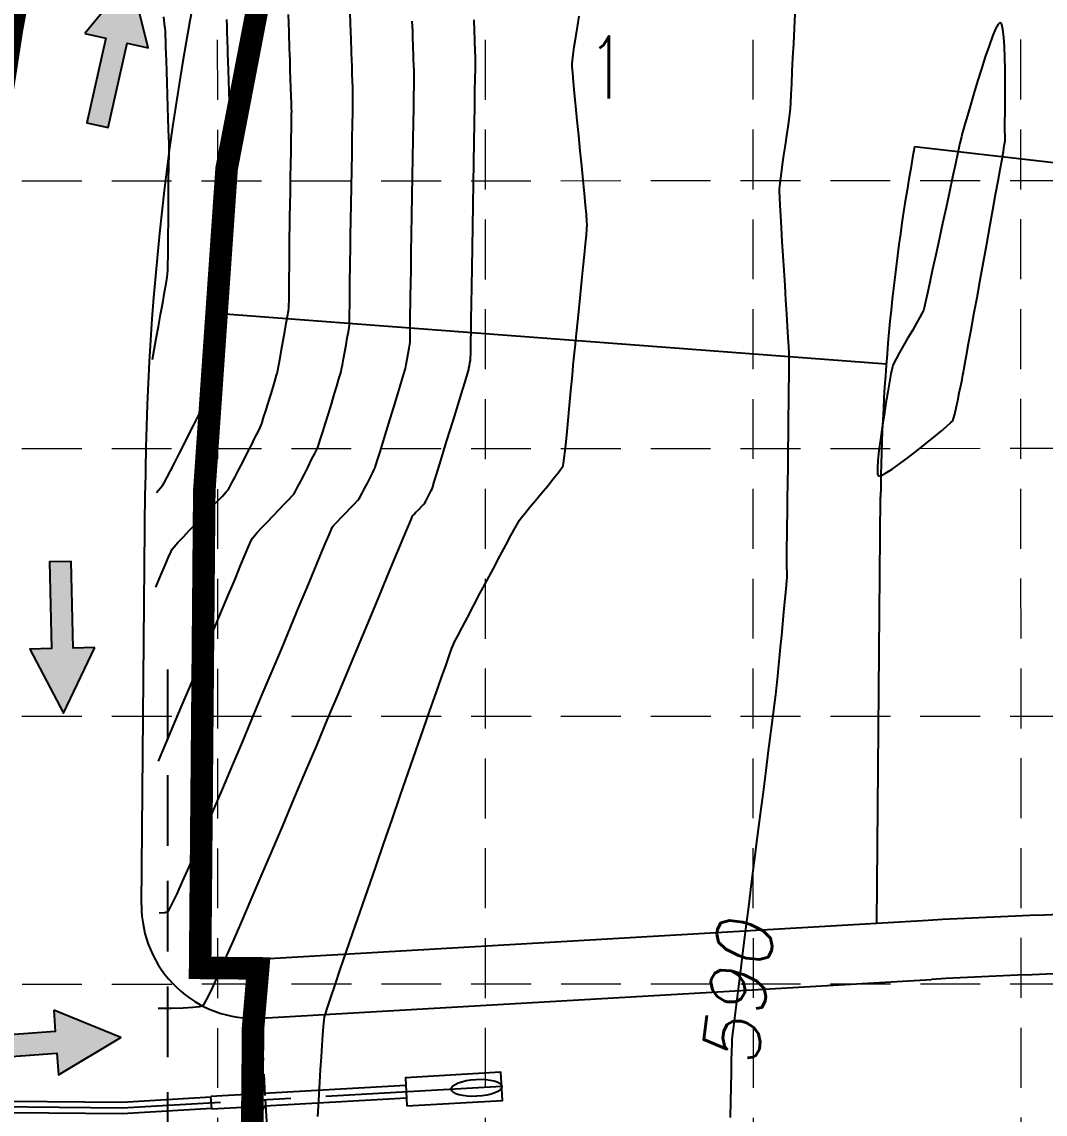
# Model space of a CAD drawing. Extents: x -500 to 2880, y -1767 to 500.
# Drawn here: x 1845.5 to 2027.1, y -1122.6 to -928.9 of the extents above; entities that cross this region are included whole.
import ezdxf

# ---------------------------------------------------------------- set-up
doc = ezdxf.new("R2010")
doc.units = 0
doc.header["$LTSCALE"] = 25
doc.header["$MEASUREMENT"] = 0
for name, pattern in [('CENTER', [2, 1.25, -0.25, 0.25, -0.25]), ('DASHED', [0.75, 0.5, -0.25]), ('HIDDEN', [0.375, 0.25, -0.125]), ('PHANTOM', [2.5, 1.25, -0.25, 0.25, -0.25, 0.25, -0.25])]:
    doc.linetypes.add(name, pattern=pattern)
doc.layers.get('0').update_dxf_attribs({"linetype": 'CONTINUOUS'})
for name, color, linetype in [('BOUNDARY', 4, 'PHANTOM'), ('CONT-MJR', 11, 'DASHED'), ('CONT-MNR', 9, 'HIDDEN'), ('EROSION BLANKET', 84, 'CONTINUOUS'), ('ESMTS', 2, 'DASHED'), ('GRID', 254, 'HIDDEN'), ('P-LOTS', 1, 'CONTINUOUS'), ('P-PVMT', 9, 'CONTINUOUS'), ('P-ROW', 2, 'CONTINUOUS'), ('P-STORM', 3, 'CONTINUOUS'), ('P-Storm-CL', 11, 'CENTER'), ('PHASE2', 9, 'CONTINUOUS'), ('PHASE2TEXT', 9, 'CONTINUOUS'), ('PHASELINE', 9, 'DASHED')]:
    doc.layers.add(name, color=color, linetype=linetype)
doc.styles.add('L100', font='simplex.shx', dxfattribs={"oblique": 10, "height": 4})
doc.styles.add('TEXT100', font='simplex.shx', dxfattribs={"height": 8.8})

# ---------------------------------------------------------------- blocks, each defined once
blk = doc.blocks.new('ARROW')
blk.add_lwpolyline([(-67.01, -25.36), (-59.33, -25.42), (-59.57, -56.14), (-51.89, -56.2), (-51.65, -25.48), (-43.97, -25.54), (-55.3, -2.41), (-67.01, -25.36)], close=True)
at = {"color": 254}
for points in [[(-43.97, -25.54), (-67.01, -25.36), (-55.3, -2.41), (-67.01, -25.36)], [(-59.57, -56.14), (-51.89, -56.2), (-59.33, -25.42), (-51.65, -25.48)]]:
    blk.add_solid(points, dxfattribs=at)

msp = doc.modelspace()

# ---------------------------------------------------------------- linework, layer by layer
at = {"layer": 'BOUNDARY', "color": 7, "linetype": 'Continuous'}
for p, q in [((1877.18, -1095.73), (1877.91, -1012.11)), ((1877.18, -1095.73), (1877.91, -1012.11)), ((1888.42, -1113.14), (1887.33, -1095.14)), ((1888.42, -1113.14), (1887.33, -1095.14)), ((1888.74, -1119.35), (1888.53, -1115.58)), ((1888.74, -1119.35), (1888.53, -1115.58)), ((1889.05, -1124.89), (1888.78, -1120)), ((1889.05, -1124.89), (1888.78, -1120))]:
    msp.add_line(p, q, dxfattribs=at)
at = {"layer": 'BOUNDARY', "color": 7, "linetype": 'Continuous', "ltscale": 50}
msp.add_line((1877.18, -1095.73), (1887.33, -1095.14), dxfattribs=at)
msp.add_line((1877.18, -1095.73), (1887.33, -1095.14), dxfattribs=at)
at = {"layer": 'BOUNDARY', "color": 7, "linetype": 'Continuous'}
msp.add_arc((2352.89, -1016.27), 475, 165.1068, 179.4989, dxfattribs=at)
msp.add_arc((2352.89, -1016.27), 475, 165.1068, 179.4989, dxfattribs=at)
at = {"layer": 'CONT-MJR', "color": 35}
for p, q in [((1892.9, -929.1, 595), (1892.85, -927.55, 595)), ((1982.61, -930.03, 590), (1982.74, -927.38, 590)), ((1892.95, -930.55, 595), (1892.9, -929.1, 595)), ((1982.48, -932.68, 590), (1982.61, -930.03, 590)), ((2018.31, -930.12, 590), (2017.75, -931.43, 590)), ((2018.77, -929.28, 590), (2018.31, -930.12, 590)), ((2019.12, -929, 590), (2018.77, -929.28, 590)), ((2019.38, -929.35, 590), (2019.12, -929, 590)), ((2019.58, -930.24, 590), (2019.38, -929.35, 590)), ((1892.99, -931.79, 595), (1892.95, -930.55, 595)), ((1893.01, -932.7, 595), (1892.99, -931.79, 595)), ((2017.75, -931.43, 590), (2017.13, -933.11, 590)), ((2019.73, -931.58, 590), (2019.58, -930.24, 590)), ((2019.85, -933.27, 590), (2019.73, -931.58, 590)), ((1893.03, -933.17, 595), (1893.01, -932.7, 595)), ((1893.05, -933.66, 595), (1893.03, -933.17, 595)), ((1893.08, -934.59, 595), (1893.05, -933.66, 595)), ((1982.35, -935.26, 590), (1982.48, -932.68, 590)), ((2017.13, -933.11, 590), (2016.46, -935.06, 590)), ((2019.92, -935.21, 590), (2019.85, -933.27, 590)), ((1893.12, -935.86, 595), (1893.08, -934.59, 595)), ((1893.17, -937.35, 595), (1893.12, -935.86, 595)), ((1982.23, -937.68, 590), (1982.35, -935.26, 590)), ((2016.46, -935.06, 590), (2015.77, -937.19, 590)), ((2019.97, -937.29, 590), (2019.92, -935.21, 590)), ((1893.23, -938.95, 595), (1893.17, -937.35, 595)), ((1982.12, -939.87, 590), (1982.23, -937.68, 590)), ((2015.77, -937.19, 590), (2015.08, -939.39, 590)), ((2019.99, -939.42, 590), (2019.97, -937.29, 590)), ((1893.28, -940.55, 595), (1893.23, -938.95, 595)), ((2015.08, -939.39, 590), (2014.43, -941.57, 590)), ((2019.99, -941.5, 590), (2019.99, -939.42, 590)), ((1893.33, -942.05, 595), (1893.28, -940.55, 595)), ((1981.95, -943.23, 590), (1982.02, -941.74, 590)), ((1982.02, -941.74, 590), (1982.12, -939.87, 590)), ((2014.43, -941.57, 590), (2013.82, -943.63, 590)), ((2019.98, -943.43, 590), (2019.99, -941.5, 590)), ((1893.38, -943.32, 595), (1893.33, -942.05, 595)), ((1893.4, -944.25, 595), (1893.38, -943.32, 595)), ((1981.89, -944.25, 590), (1981.95, -943.23, 590)), ((2013.82, -943.63, 590), (2013.29, -945.47, 590)), ((2019.97, -945.12, 590), (2019.98, -943.43, 590)), ((1893.42, -944.74, 595), (1893.4, -944.25, 595)), ((1893.4, -946.25, 595), (1893.41, -945.22, 595)), ((1893.41, -945.22, 595), (1893.42, -944.74, 595)), ((1981.66, -946.19, 590), (1981.8, -945.23, 590)), ((1981.8, -945.23, 590), (1981.86, -944.72, 590)), ((1981.86, -944.72, 590), (1981.89, -944.25, 590)), ((2013.29, -945.47, 590), (2012.85, -947, 590)), ((2019.95, -946.45, 590), (2019.97, -945.12, 590)), ((1893.37, -947.76, 595), (1893.4, -946.25, 595)), ((1981.25, -949.04, 590), (1981.48, -947.49, 590)), ((1981.48, -947.49, 590), (1981.66, -946.19, 590)), ((2012.85, -947, 590), (2012.54, -948.11, 590)), ((2019.93, -947.33, 590), (2019.95, -946.45, 590)), ((2019.93, -947.67, 590), (2019.93, -947.33, 590)), ((1893.34, -949.63, 595), (1893.37, -947.76, 595)), ((1981.01, -950.74, 590), (1981.25, -949.04, 590)), ((2012.23, -949.27, 590), (2011.98, -950.41, 590)), ((2012.37, -948.7, 590), (2012.23, -949.27, 590)), ((2012.54, -948.11, 590), (2012.37, -948.7, 590)), ((2019.94, -947.91, 590), (2019.93, -947.67, 590)), ((2019.96, -948.39, 590), (2019.94, -947.91, 590)), ((2019.98, -948.93, 590), (2019.96, -948.39, 590)), ((2020, -949.4, 590), (2019.98, -948.93, 590)), ((2020.01, -949.65, 590), (2020, -949.4, 590)), ((1893.31, -951.78, 595), (1893.34, -949.63, 595)), ((1980.75, -952.49, 590), (1981.01, -950.74, 590)), ((2011.98, -950.41, 590), (2011.62, -952.03, 590)), ((2019.68, -951.86, 590), (2019.77, -951.26, 590)), ((2019.77, -951.26, 590), (2019.88, -950.56, 590)), ((2019.88, -950.56, 590), (2019.97, -949.96, 590)), ((2019.97, -949.96, 590), (2020.01, -949.65, 590)), ((2020.01, -949.65, 590), (2020.01, -949.65, 590)), ((1893.27, -954.12, 595), (1893.31, -951.78, 595)), ((1980.51, -954.19, 590), (1980.75, -952.49, 590)), ((2011.62, -952.03, 590), (2011.18, -954.07, 590)), ((2019.39, -953.53, 590), (2019.57, -952.53, 590)), ((2019.57, -952.53, 590), (2019.63, -952.17, 590)), ((2019.63, -952.17, 590), (2019.68, -951.86, 590)), ((1893.23, -956.55, 595), (1893.27, -954.12, 595)), ((1980.29, -955.74, 590), (1980.51, -954.19, 590)), ((2011.18, -954.07, 590), (2010.66, -956.43, 590)), ((2018.75, -957.07, 590), (2019.11, -955.06, 590)), ((2019.11, -955.06, 590), (2019.39, -953.53, 590)), ((1893.19, -958.98, 595), (1893.23, -956.55, 595)), ((1979.99, -958, 590), (1980.11, -957.04, 590)), ((1980.11, -957.04, 590), (1980.29, -955.74, 590)), ((2010.66, -956.43, 590), (2010.1, -959.03, 590)), ((2018.31, -959.48, 590), (2018.75, -957.07, 590)), ((1893.14, -961.32, 595), (1893.19, -958.98, 595)), ((1979.94, -958.51, 590), (1979.99, -958, 590)), ((1979.95, -958.97, 590), (1979.94, -958.51, 590)), ((1980, -959.97, 590), (1979.95, -958.97, 590)), ((2010.1, -959.03, 590), (2009.5, -961.79, 590)), ((1980.08, -961.43, 590), (1980, -959.97, 590)), ((2017.82, -962.19, 590), (2018.31, -959.48, 590)), ((1893.11, -963.47, 595), (1893.14, -961.32, 595)), ((1980.19, -963.27, 590), (1980.08, -961.43, 590)), ((2009.5, -961.79, 590), (2008.89, -964.62, 590)), ((2017.29, -965.15, 590), (2017.82, -962.19, 590)), ((1893.08, -965.35, 595), (1893.11, -963.47, 595)), ((1980.32, -965.42, 590), (1980.19, -963.27, 590)), ((2008.89, -964.62, 590), (2008.28, -967.45, 590)), ((1893.03, -967.88, 595), (1893.05, -966.84, 595)), ((1893.05, -966.84, 595), (1893.08, -965.35, 595)), ((1980.46, -967.81, 590), (1980.32, -965.42, 590)), ((2016.72, -968.26, 590), (2017.29, -965.15, 590)), ((1893.02, -968.35, 595), (1893.03, -967.88, 595)), ((1893.02, -968.83, 595), (1893.02, -968.35, 595)), ((1893.02, -969.74, 595), (1893.02, -968.83, 595)), ((1980.62, -970.36, 590), (1980.46, -967.81, 590)), ((2008.28, -967.45, 590), (2007.69, -970.18, 590)), ((2016.15, -971.45, 590), (2016.72, -968.26, 590)), ((1893.01, -970.98, 595), (1893.02, -969.74, 595)), ((1980.78, -973, 590), (1980.62, -970.36, 590)), ((2007.69, -970.18, 590), (2007.13, -972.75, 590)), ((1892.99, -973.99, 595), (1893, -972.43, 595)), ((1893, -972.43, 595), (1893.01, -970.98, 595)), ((2007.13, -972.75, 590), (2006.63, -975.05, 590)), ((2015.57, -974.65, 590), (2016.15, -971.45, 590)), ((1892.98, -975.55, 595), (1892.99, -973.99, 595)), ((1980.94, -975.65, 590), (1980.78, -973, 590)), ((2015, -977.77, 590), (2015.57, -974.65, 590)), ((1892.96, -977.01, 595), (1892.98, -975.55, 595)), ((1981.1, -978.24, 590), (1980.94, -975.65, 590)), ((2006.63, -975.05, 590), (2006.19, -977.02, 590)), ((1892.93, -979.16, 595), (1892.95, -978.25, 595)), ((1892.95, -978.25, 595), (1892.96, -977.01, 595)), ((1981.25, -980.69, 590), (1981.1, -978.24, 590)), ((2005.85, -978.56, 590), (2005.61, -979.61, 590)), ((2006.19, -977.02, 590), (2005.85, -978.56, 590)), ((2014.46, -980.75, 590), (2015, -977.77, 590)), ((1892.68, -981.05, 595), (1892.84, -980.12, 595)), ((1892.84, -980.12, 595), (1892.91, -979.64, 595)), ((1892.91, -979.64, 595), (1892.93, -979.16, 595)), ((2005.28, -980.48, 590), (2004.85, -981.28, 590)), ((2005.49, -980.06, 590), (2005.28, -980.48, 590)), ((2005.61, -979.61, 590), (2005.49, -980.06, 590)), ((1892.2, -983.81, 595), (1892.46, -982.32, 595)), ((1892.46, -982.32, 595), (1892.68, -981.05, 595)), ((1981.38, -982.93, 590), (1981.25, -980.69, 590)), ((2004.24, -982.35, 590), (2003.53, -983.6, 590)), ((2004.85, -981.28, 590), (2004.24, -982.35, 590)), ((2013.97, -983.49, 590), (2014.46, -980.75, 590)), ((1891.92, -985.41, 595), (1892.2, -983.81, 595)), ((1981.5, -984.88, 590), (1981.38, -982.93, 590)), ((2003.53, -983.6, 590), (2002.75, -984.95, 590)), ((2013.52, -985.93, 590), (2013.97, -983.49, 590)), ((1891.63, -987, 595), (1891.92, -985.41, 595)), ((1981.59, -986.48, 590), (1981.5, -984.88, 590)), ((2001.98, -986.3, 590), (2001.27, -987.55, 590)), ((2002.75, -984.95, 590), (2001.98, -986.3, 590)), ((2013.15, -987.98, 590), (2013.52, -985.93, 590)), ((1891.36, -988.48, 595), (1891.63, -987, 595)), ((1981.65, -987.64, 590), (1981.59, -986.48, 590)), ((1981.68, -988.29, 590), (1981.65, -987.64, 590)), ((2001.27, -987.55, 590), (2000.67, -988.63, 590)), ((2012.86, -989.57, 590), (2013.15, -987.98, 590)), ((1890.96, -990.64, 595), (1891.13, -989.73, 595)), ((1891.13, -989.73, 595), (1891.36, -988.48, 595)), ((1981.66, -991.85, 590), (1981.68, -990.15, 590)), ((1981.68, -988.94, 590), (1981.68, -988.29, 590)), ((1981.68, -990.15, 590), (1981.68, -988.94, 590)), ((2000.04, -989.85, 590), (1999.93, -990.31, 590)), ((2000.24, -989.42, 590), (2000.04, -989.85, 590)), ((2000.67, -988.63, 590), (2000.24, -989.42, 590)), ((2012.67, -990.61, 590), (2012.86, -989.57, 590)), ((1890.47, -992.46, 595), (1890.74, -991.56, 595)), ((1890.74, -991.56, 595), (1890.87, -991.1, 595)), ((1890.87, -991.1, 595), (1890.96, -990.64, 595)), ((1981.64, -993.94, 590), (1981.66, -991.85, 590)), ((1999.74, -991.3, 590), (1999.48, -992.72, 590)), ((1999.93, -990.31, 590), (1999.74, -991.3, 590)), ((2012.34, -992.31, 590), (2012.51, -991.48, 590)), ((2012.51, -991.48, 590), (2012.59, -991.05, 590)), ((2012.59, -991.05, 590), (2012.67, -990.61, 590)), ((1889.69, -995.05, 595), (1890.11, -993.66, 595)), ((1890.11, -993.66, 595), (1890.47, -992.46, 595)), ((1981.61, -996.36, 590), (1981.64, -993.94, 590)), ((1999.48, -992.72, 590), (1999.18, -994.48, 590)), ((2011.86, -994.71, 590), (2012.12, -993.43, 590)), ((2012.12, -993.43, 590), (2012.34, -992.31, 590)), ((1889.24, -996.5, 595), (1889.69, -995.05, 595)), ((1999.18, -994.48, 590), (1998.84, -996.48, 590)), ((2011.58, -996.06, 590), (2011.86, -994.71, 590)), ((1888.44, -999.08, 595), (1888.82, -997.89, 595)), ((1888.82, -997.89, 595), (1889.24, -996.5, 595)), ((1981.58, -999.03, 590), (1981.61, -996.36, 590)), ((1998.84, -996.48, 590), (1998.5, -998.62, 590)), ((2011.04, -998.44, 590), (2011.3, -997.34, 590)), ((2011.3, -997.34, 590), (2011.58, -996.06, 590)), ((1888.15, -999.97, 595), (1888.44, -999.08, 595)), ((1981.55, -1001.87, 590), (1981.58, -999.03, 590)), ((1998.5, -998.62, 590), (1998.17, -1000.8, 590)), ((2010.38, -999.97, 590), (2010.69, -999.66, 590)), ((2010.69, -999.66, 590), (2010.83, -999.26, 590)), ((2010.83, -999.26, 590), (2011.04, -998.44, 590)), ((1886.9, -1002.67, 595), (1887.44, -1001.59, 595)), ((1887.44, -1001.59, 595), (1887.82, -1000.82, 595)), ((1887.82, -1000.82, 595), (1888, -1000.43, 595)), ((1888, -1000.43, 595), (1888.15, -999.97, 595)), ((1998.17, -1000.8, 590), (1997.86, -1002.94, 590)), ((2007.34, -1002.54, 590), (2008.63, -1001.48, 590)), ((2008.63, -1001.48, 590), (2009.67, -1000.6, 590)), ((2009.67, -1000.6, 590), (2010.38, -999.97, 590)), ((1886.26, -1003.96, 595), (1886.9, -1002.67, 595)), ((1981.51, -1004.81, 590), (1981.55, -1001.87, 590)), ((1997.86, -1002.94, 590), (1997.61, -1004.92, 590)), ((2004.33, -1004.95, 590), (2005.88, -1003.72, 590)), ((2005.88, -1003.72, 590), (2007.34, -1002.54, 590)), ((1884.79, -1006.85, 595), (1885.54, -1005.39, 595)), ((1885.54, -1005.39, 595), (1886.26, -1003.96, 595)), ((1981.47, -1007.78, 590), (1981.51, -1004.81, 590)), ((1997.61, -1004.92, 590), (1997.43, -1006.66, 590)), ((2002.77, -1006.16, 590), (2004.33, -1004.95, 590)), ((1884.06, -1008.28, 595), (1884.79, -1006.85, 595)), ((1997.43, -1006.66, 590), (1997.34, -1008.06, 590)), ((1999.92, -1008.23, 590), (2001.27, -1007.27, 590)), ((2001.27, -1007.27, 590), (2002.77, -1006.16, 590)), ((1882.82, -1010.67, 595), (1883.39, -1009.58, 595)), ((1883.39, -1009.58, 595), (1884.06, -1008.28, 595)), ((1981.43, -1010.68, 590), (1981.47, -1007.78, 590)), ((1997.34, -1008.06, 590), (1997.36, -1009.03, 590)), ((1997.36, -1009.03, 590), (1997.5, -1009.45, 590)), ((1997.5, -1009.45, 590), (1997.96, -1009.39, 590)), ((1997.96, -1009.39, 590), (1998.79, -1008.96, 590)), ((1998.79, -1008.96, 590), (1999.92, -1008.23, 590)), ((1882.15, -1011.88, 595), (1882.39, -1011.47, 595)), ((1882.39, -1011.47, 595), (1882.82, -1010.67, 595)), ((1981.39, -1013.46, 590), (1981.43, -1010.68, 590)), ((1880.21, -1013.97, 595), (1881.15, -1012.99, 595)), ((1881.15, -1012.99, 595), (1881.82, -1012.26, 595)), ((1881.82, -1012.26, 595), (1882.15, -1011.88, 595)), ((1981.36, -1016.02, 590), (1981.39, -1013.46, 590)), ((1877.84, -1016.44, 595), (1879.08, -1015.15, 595)), ((1879.08, -1015.15, 595), (1880.21, -1013.97, 595)), ((1876.56, -1017.77, 595), (1877.84, -1016.44, 595)), ((1981.33, -1018.3, 590), (1981.36, -1016.02, 590)), ((1874.18, -1020.26, 595), (1875.31, -1019.07, 595)), ((1875.31, -1019.07, 595), (1876.56, -1017.77, 595)), ((1981.3, -1020.22, 590), (1981.33, -1018.3, 590)), ((1873.24, -1021.26, 595), (1874.18, -1020.26, 595)), ((1981.28, -1021.7, 590), (1981.3, -1020.22, 590)), ((1871.59, -1023.81, 595), (1872.01, -1022.85, 595)), ((1872.01, -1022.85, 595), (1872.22, -1022.42, 595)), ((1872.22, -1022.42, 595), (1872.56, -1022, 595)), ((1872.56, -1022, 595), (1873.24, -1021.26, 595)), ((1981.26, -1022.67, 590), (1981.28, -1021.7, 590)), ((1981.26, -1023.04, 590), (1981.26, -1022.67, 590)), ((1981.26, -1023.37, 590), (1981.26, -1023.04, 590)), ((1870.98, -1025.23, 595), (1871.59, -1023.81, 595)), ((1981.27, -1024.01, 590), (1981.26, -1023.37, 590)), ((1981.28, -1024.85, 590), (1981.27, -1024.01, 590)), ((1981.29, -1025.75, 590), (1981.28, -1024.85, 590)), ((1869.33, -1029.16, 595), (1870.22, -1027.03, 595)), ((1870.22, -1027.03, 595), (1870.98, -1025.23, 595)), ((1981.3, -1026.58, 590), (1981.29, -1025.75, 590)), ((1981.31, -1027.23, 590), (1981.3, -1026.58, 590)), ((1981.07, -1030.1, 590), (1981.19, -1028.79, 590)), ((1981.19, -1028.79, 590), (1981.27, -1027.92, 590)), ((1981.27, -1027.92, 590), (1981.31, -1027.56, 590)), ((1981.31, -1027.56, 590), (1981.31, -1027.23, 590)), ((1980.92, -1031.74, 590), (1981.07, -1030.1, 590)), ((1980.74, -1033.62, 590), (1980.92, -1031.74, 590)), ((1980.55, -1035.66, 590), (1980.74, -1033.62, 590)), ((1980.35, -1037.76, 590), (1980.55, -1035.66, 590)), ((1980.15, -1039.83, 590), (1980.35, -1037.76, 590)), ((1979.97, -1041.78, 590), (1980.15, -1039.83, 590)), ((1979.8, -1043.52, 590), (1979.97, -1041.78, 590)), ((1979.66, -1044.96, 590), (1979.8, -1043.52, 590)), ((1979.5, -1046.58, 590), (1979.56, -1046.01, 590)), ((1979.56, -1046.01, 590), (1979.66, -1044.96, 590)), ((1979.07, -1050.04, 590), (1979.29, -1048.27, 590)), ((1979.29, -1048.27, 590), (1979.44, -1047.1, 590)), ((1979.44, -1047.1, 590), (1979.5, -1046.58, 590)), ((1978.77, -1052.33, 590), (1979.07, -1050.04, 590)), ((1978.42, -1055.08, 590), (1978.77, -1052.33, 590)), ((1978.02, -1058.22, 590), (1978.42, -1055.08, 590)), ((1977.58, -1061.7, 590), (1978.02, -1058.22, 590)), ((1977.1, -1065.44, 590), (1977.58, -1061.7, 590)), ((1976.6, -1069.39, 590), (1977.1, -1065.44, 590)), ((1976.08, -1073.46, 590), (1976.6, -1069.39, 590)), ((1975.55, -1077.62, 590), (1976.08, -1073.46, 590)), ((1975.02, -1081.77, 590), (1975.55, -1077.62, 590)), ((1974.5, -1085.87, 590), (1975.02, -1081.77, 590)), ((1974, -1089.85, 590), (1974.5, -1085.87, 590)), ((1973.52, -1093.64, 590), (1974, -1089.85, 590)), ((1973.08, -1097.18, 590), (1973.52, -1093.64, 590)), ((1972.67, -1100.4, 590), (1973.08, -1097.18, 590)), ((1972.32, -1103.24, 590), (1972.67, -1100.4, 590)), ((1972.03, -1105.63, 590), (1972.32, -1103.24, 590)), ((1971.8, -1107.51, 590), (1972.03, -1105.63, 590)), ((1971.65, -1108.82, 590), (1971.8, -1107.51, 590)), ((1971.51, -1111.45, 590), (1971.55, -1110.2, 590)), ((1971.55, -1110.2, 590), (1971.58, -1109.48, 590)), ((1971.58, -1109.48, 590), (1971.65, -1108.82, 590)), ((1971.47, -1113.17, 590), (1971.51, -1111.45, 590)), ((1971.43, -1115.29, 590), (1971.47, -1113.17, 590)), ((1971.38, -1117.73, 590), (1971.43, -1115.29, 590)), ((1971.34, -1120.41, 590), (1971.38, -1117.73, 590)), ((1971.29, -1123.27, 590), (1971.34, -1120.41, 590))]:
    msp.add_line(p, q, dxfattribs=at)
at = {"layer": 'CONT-MNR', "color": 35}
for p, q in [((1870.86, -929.23, 597), (1870.72, -927.97, 597)), ((1903.87, -929.07, 594), (1903.81, -927.32, 594)), ((1944.11, -929.74, 591), (1944.41, -927.83, 591)), ((1870.96, -930.07, 597), (1870.86, -929.23, 597)), ((1871, -930.4, 597), (1870.96, -930.07, 597)), ((1881.95, -929.65, 596), (1881.91, -928.45, 596)), ((1881.99, -930.84, 596), (1881.95, -929.65, 596)), ((1903.92, -930.64, 594), (1903.87, -929.07, 594)), ((1914.88, -930.51, 593), (1914.82, -928.73, 593)), ((1925.85, -930.46, 592), (1925.78, -928.53, 592)), ((1943.82, -931.59, 591), (1944.11, -929.74, 591)), ((1871.01, -930.73, 597), (1871, -930.4, 597)), ((1871.03, -931.36, 597), (1871.01, -930.73, 597)), ((1871.06, -932.1, 597), (1871.03, -931.36, 597)), ((1882.02, -931.9, 596), (1881.99, -930.84, 596)), ((1882.05, -932.7, 596), (1882.02, -931.9, 596)), ((1903.96, -931.92, 594), (1903.92, -930.64, 594)), ((1903.99, -932.82, 594), (1903.96, -931.92, 594)), ((1914.93, -931.93, 593), (1914.88, -930.51, 593)), ((1914.96, -932.89, 593), (1914.93, -931.93, 593)), ((1925.9, -931.97, 592), (1925.85, -930.46, 592)), ((1925.93, -932.97, 592), (1925.9, -931.97, 592)), ((1943.56, -933.29, 591), (1943.82, -931.59, 591)), ((1871.08, -932.73, 597), (1871.06, -932.1, 597)), ((1871.09, -933.06, 597), (1871.08, -932.73, 597)), ((1871.1, -933.44, 597), (1871.09, -933.06, 597)), ((1871.13, -934.4, 597), (1871.1, -933.44, 597)), ((1882.06, -933.12, 596), (1882.05, -932.7, 596)), ((1882.07, -933.54, 596), (1882.06, -933.12, 596)), ((1882.11, -934.48, 596), (1882.07, -933.54, 596)), ((1904, -933.23, 594), (1903.99, -932.82, 594)), ((1904.01, -933.65, 594), (1904, -933.23, 594)), ((1904.04, -934.47, 594), (1904.01, -933.65, 594)), ((1914.97, -933.29, 593), (1914.96, -932.89, 593)), ((1914.98, -933.69, 593), (1914.97, -933.29, 593)), ((1915.01, -934.47, 593), (1914.98, -933.69, 593)), ((1925.94, -933.35, 592), (1925.93, -932.97, 592)), ((1925.95, -933.64, 592), (1925.94, -933.35, 592)), ((1925.97, -934.22, 592), (1925.95, -933.64, 592)), ((1943.35, -934.71, 591), (1943.56, -933.29, 591)), ((1871.18, -935.84, 597), (1871.13, -934.4, 597)), ((1871.24, -937.64, 597), (1871.18, -935.84, 597)), ((1882.15, -935.83, 596), (1882.11, -934.48, 596)), ((1882.21, -937.47, 596), (1882.15, -935.83, 596)), ((1904.08, -935.57, 594), (1904.04, -934.47, 594)), ((1904.13, -936.83, 594), (1904.08, -935.57, 594)), ((1915.05, -935.48, 593), (1915.01, -934.47, 593)), ((1915.08, -936.56, 593), (1915.05, -935.48, 593)), ((1926, -934.89, 592), (1925.97, -934.22, 592)), ((1926.01, -935.46, 592), (1926, -934.89, 592)), ((1926.02, -935.76, 592), (1926.01, -935.46, 592)), ((1926.02, -936.15, 592), (1926.02, -935.76, 592)), ((1943.15, -936.31, 591), (1943.21, -935.75, 591)), ((1943.21, -935.75, 591), (1943.35, -934.71, 591)), ((1871.31, -939.68, 597), (1871.24, -937.64, 597)), ((1882.27, -939.3, 596), (1882.21, -937.47, 596)), ((1904.17, -938.15, 594), (1904.13, -936.83, 594)), ((1915.12, -937.57, 593), (1915.08, -936.56, 593)), ((1915.14, -938.36, 593), (1915.12, -937.57, 593)), ((1925.97, -938.91, 592), (1926, -937.23, 592)), ((1926, -937.23, 592), (1926.02, -936.15, 592)), ((1943.18, -936.83, 591), (1943.15, -936.31, 591)), ((1943.27, -937.93, 591), (1943.18, -936.83, 591)), ((1871.38, -941.83, 597), (1871.31, -939.68, 597)), ((1882.34, -941.19, 596), (1882.27, -939.3, 596)), ((1904.21, -939.41, 594), (1904.17, -938.15, 594)), ((1904.25, -940.51, 594), (1904.21, -939.41, 594)), ((1915.13, -940.28, 593), (1915.15, -939.18, 593)), ((1915.15, -938.75, 593), (1915.14, -938.36, 593)), ((1915.15, -939.18, 593), (1915.15, -938.75, 593)), ((1925.93, -941.13, 592), (1925.97, -938.91, 592)), ((1943.42, -939.51, 591), (1943.27, -937.93, 591)), ((1943.61, -941.5, 591), (1943.42, -939.51, 591)), ((1882.4, -943.04, 596), (1882.34, -941.19, 596)), ((1904.27, -941.33, 594), (1904.25, -940.51, 594)), ((1904.28, -941.75, 594), (1904.27, -941.33, 594)), ((1904.28, -942.2, 594), (1904.28, -941.75, 594)), ((1915.1, -941.97, 593), (1915.13, -940.28, 593)), ((1925.89, -943.8, 592), (1925.93, -941.13, 592)), ((1943.83, -943.81, 591), (1943.61, -941.5, 591)), ((1871.46, -943.99, 597), (1871.38, -941.83, 597)), ((1882.46, -944.73, 596), (1882.4, -943.04, 596)), ((1904.24, -944.94, 594), (1904.26, -943.3, 594)), ((1904.26, -943.3, 594), (1904.28, -942.2, 594)), ((1915.07, -944.16, 593), (1915.1, -941.97, 593)), ((1871.53, -946.03, 597), (1871.46, -943.99, 597)), ((1882.5, -946.15, 596), (1882.46, -944.73, 596)), ((1904.2, -947.04, 594), (1904.24, -944.94, 594)), ((1915.02, -946.77, 593), (1915.07, -944.16, 593)), ((1925.84, -946.86, 592), (1925.89, -943.8, 592)), ((1944.08, -946.34, 591), (1943.83, -943.81, 591)), ((1871.59, -947.85, 597), (1871.53, -946.03, 597)), ((1882.53, -947.19, 596), (1882.5, -946.15, 596)), ((1882.55, -947.74, 596), (1882.53, -947.19, 596)), ((1904.16, -949.5, 594), (1904.2, -947.04, 594)), ((1914.98, -949.72, 593), (1915.02, -946.77, 593)), ((1925.78, -950.22, 592), (1925.84, -946.86, 592)), ((1944.35, -949.01, 591), (1944.08, -946.34, 591)), ((1871.63, -949.31, 597), (1871.59, -947.85, 597)), ((1871.67, -950.31, 597), (1871.63, -949.31, 597)), ((1882.51, -950.63, 596), (1882.53, -949.27, 596)), ((1882.53, -949.27, 596), (1882.54, -948.27, 596)), ((1882.54, -948.27, 596), (1882.55, -947.74, 596)), ((1904.12, -952.23, 594), (1904.16, -949.5, 594)), ((1944.62, -951.73, 591), (1944.35, -949.01, 591)), ((1871.66, -951.86, 597), (1871.67, -951.11, 597)), ((1871.68, -950.73, 597), (1871.67, -950.31, 597)), ((1871.67, -951.11, 597), (1871.68, -950.73, 597)), ((1882.48, -952.25, 596), (1882.51, -950.63, 596)), ((1914.92, -952.93, 593), (1914.98, -949.72, 593)), ((1925.72, -953.8, 592), (1925.78, -950.22, 592)), ((1871.63, -953.87, 597), (1871.65, -952.83, 597)), ((1871.65, -952.83, 597), (1871.66, -951.86, 597)), ((1882.45, -954.03, 596), (1882.48, -952.25, 596)), ((1904.07, -955.15, 594), (1904.12, -952.23, 594)), ((1914.87, -956.3, 593), (1914.92, -952.93, 593)), ((1944.88, -954.42, 591), (1944.62, -951.73, 591)), ((1871.6, -955.59, 597), (1871.61, -954.84, 597)), ((1871.61, -954.84, 597), (1871.63, -953.87, 597)), ((1882.42, -955.86, 596), (1882.45, -954.03, 596)), ((1904.02, -958.15, 594), (1904.07, -955.15, 594)), ((1925.66, -957.54, 592), (1925.72, -953.8, 592)), ((1945.13, -956.98, 591), (1944.88, -954.42, 591)), ((1871.58, -957.31, 597), (1871.59, -956.37, 597)), ((1871.59, -955.97, 597), (1871.6, -955.59, 597)), ((1871.59, -956.37, 597), (1871.59, -955.97, 597)), ((1882.39, -957.64, 596), (1882.42, -955.86, 596)), ((1914.81, -959.75, 593), (1914.87, -956.3, 593)), ((1945.36, -959.34, 591), (1945.13, -956.98, 591)), ((1871.57, -960.43, 597), (1871.58, -958.7, 597)), ((1871.58, -958.7, 597), (1871.58, -957.31, 597)), ((1882.36, -959.26, 596), (1882.39, -957.64, 596)), ((1903.97, -961.16, 594), (1904.02, -958.15, 594)), ((1925.6, -961.35, 592), (1925.66, -957.54, 592)), ((1871.55, -962.39, 597), (1871.57, -960.43, 597)), ((1882.32, -961.63, 596), (1882.33, -960.63, 596)), ((1882.33, -960.63, 596), (1882.36, -959.26, 596)), ((1903.92, -964.07, 594), (1903.97, -961.16, 594)), ((1914.75, -963.21, 593), (1914.81, -959.75, 593)), ((1945.55, -961.39, 591), (1945.36, -959.34, 591)), ((1871.54, -964.47, 597), (1871.55, -962.39, 597)), ((1882.3, -962.69, 596), (1882.31, -962.16, 596)), ((1882.3, -963.69, 596), (1882.3, -962.69, 596)), ((1882.31, -962.16, 596), (1882.32, -961.63, 596)), ((1925.54, -965.17, 592), (1925.6, -961.35, 592)), ((1945.7, -963.06, 591), (1945.55, -961.39, 591)), ((1945.79, -964.26, 591), (1945.7, -963.06, 591)), ((1871.52, -966.56, 597), (1871.54, -964.47, 597)), ((1882.29, -965.06, 596), (1882.3, -963.69, 596)), ((1903.87, -966.81, 594), (1903.92, -964.07, 594)), ((1914.69, -966.58, 593), (1914.75, -963.21, 593)), ((1945.83, -964.89, 591), (1945.79, -964.26, 591)), ((1945.79, -965.53, 591), (1945.83, -964.89, 591)), ((1871.5, -968.57, 597), (1871.52, -966.56, 597)), ((1882.27, -968.47, 596), (1882.28, -966.68, 596)), ((1882.28, -966.68, 596), (1882.29, -965.06, 596)), ((1903.83, -969.27, 594), (1903.87, -966.81, 594)), ((1914.64, -969.78, 593), (1914.69, -966.58, 593)), ((1925.47, -968.9, 592), (1925.54, -965.17, 592)), ((1945.55, -968.28, 591), (1945.7, -966.69, 591)), ((1945.7, -966.69, 591), (1945.79, -965.53, 591)), ((1871.48, -970.38, 597), (1871.5, -968.57, 597)), ((1882.25, -970.3, 596), (1882.27, -968.47, 596)), ((1925.41, -972.49, 592), (1925.47, -968.9, 592)), ((1945.37, -970.21, 591), (1945.55, -968.28, 591)), ((1871.46, -971.89, 597), (1871.48, -970.38, 597)), ((1882.24, -972.08, 596), (1882.25, -970.3, 596)), ((1903.79, -971.36, 594), (1903.83, -969.27, 594)), ((1914.59, -972.73, 593), (1914.64, -969.78, 593)), ((1945.15, -972.4, 591), (1945.37, -970.21, 591)), ((1871.43, -972.99, 597), (1871.46, -971.89, 597)), ((1882.22, -973.71, 596), (1882.24, -972.08, 596)), ((1903.77, -973, 594), (1903.79, -971.36, 594)), ((1914.55, -975.34, 593), (1914.59, -972.73, 593)), ((1925.36, -975.84, 592), (1925.41, -972.49, 592)), ((1944.91, -974.76, 591), (1945.15, -972.4, 591)), ((1871.14, -975.3, 597), (1871.32, -974.18, 597)), ((1871.32, -974.18, 597), (1871.41, -973.58, 597)), ((1871.41, -973.58, 597), (1871.43, -972.99, 597)), ((1882.2, -975.08, 596), (1882.22, -973.71, 596)), ((1903.74, -974.54, 594), (1903.75, -974.09, 594)), ((1903.74, -974.94, 594), (1903.74, -974.54, 594)), ((1903.75, -974.09, 594), (1903.77, -973, 594)), ((1870.87, -976.85, 597), (1871.14, -975.3, 597)), ((1882.08, -977.16, 596), (1882.16, -976.61, 596)), ((1882.16, -976.61, 596), (1882.18, -976.08, 596)), ((1882.18, -976.08, 596), (1882.2, -975.08, 596)), ((1903.73, -975.72, 594), (1903.74, -974.94, 594)), ((1903.73, -976.76, 594), (1903.73, -975.72, 594)), ((1914.51, -977.53, 593), (1914.55, -975.34, 593)), ((1925.31, -978.9, 592), (1925.36, -975.84, 592)), ((1944.66, -977.21, 591), (1944.91, -974.76, 591)), ((1870.54, -978.71, 597), (1870.87, -976.85, 597)), ((1881.66, -979.64, 596), (1881.9, -978.21, 596)), ((1881.9, -978.21, 596), (1882.08, -977.16, 596)), ((1903.71, -979.23, 594), (1903.72, -977.97, 594)), ((1903.72, -977.97, 594), (1903.73, -976.76, 594)), ((1914.48, -979.21, 593), (1914.51, -977.53, 593)), ((1944.41, -979.64, 591), (1944.66, -977.21, 591)), ((1870.17, -980.77, 597), (1870.54, -978.71, 597)), ((1881.36, -981.35, 596), (1881.66, -979.64, 596)), ((1903.69, -981.48, 594), (1903.7, -980.44, 594)), ((1903.7, -980.44, 594), (1903.71, -979.23, 594)), ((1914.46, -980.31, 593), (1914.48, -979.21, 593)), ((1914.46, -980.73, 593), (1914.46, -980.31, 593)), ((1925.26, -981.57, 592), (1925.31, -978.9, 592)), ((1944.17, -981.98, 591), (1944.41, -979.64, 591)), ((1869.78, -982.92, 597), (1870.17, -980.77, 597)), ((1881.02, -983.21, 596), (1881.36, -981.35, 596)), ((1903.66, -982.66, 594), (1903.67, -982.26, 594)), ((1903.67, -982.26, 594), (1903.69, -981.48, 594)), ((1914.45, -981.8, 593), (1914.46, -981.09, 593)), ((1914.45, -982.72, 593), (1914.45, -981.8, 593)), ((1914.46, -981.09, 593), (1914.46, -980.73, 593)), ((1925.23, -983.78, 592), (1925.26, -981.57, 592)), ((1943.94, -984.14, 591), (1944.17, -981.98, 591)), ((1869.4, -985.05, 597), (1869.78, -982.92, 597)), ((1880.68, -985.12, 596), (1881.02, -983.21, 596)), ((1903.28, -984.92, 594), (1903.47, -983.86, 594)), ((1903.47, -983.86, 594), (1903.6, -983.07, 594)), ((1903.6, -983.07, 594), (1903.66, -982.66, 594)), ((1914.43, -984.62, 593), (1914.44, -983.7, 593)), ((1914.44, -983.7, 593), (1914.45, -982.72, 593)), ((1925.2, -985.46, 592), (1925.23, -983.78, 592)), ((1943.74, -986.03, 591), (1943.94, -984.14, 591)), ((1869.04, -987.04, 597), (1869.4, -985.05, 597)), ((1880.35, -986.95, 596), (1880.68, -985.12, 596)), ((1902.84, -987.43, 594), (1903.07, -986.15, 594)), ((1903.07, -986.15, 594), (1903.28, -984.92, 594)), ((1914.23, -986.78, 593), (1914.35, -986.06, 593)), ((1914.35, -986.06, 593), (1914.41, -985.69, 593)), ((1914.41, -985.69, 593), (1914.42, -985.33, 593)), ((1914.42, -985.33, 593), (1914.43, -984.62, 593)), ((1925.18, -986.53, 592), (1925.2, -985.46, 592)), ((1943.58, -987.57, 591), (1943.74, -986.03, 591)), ((1868.72, -988.79, 597), (1869.04, -987.04, 597)), ((1880.05, -988.6, 596), (1880.35, -986.95, 596)), ((1902.62, -988.65, 594), (1902.84, -987.43, 594)), ((1913.89, -988.71, 593), (1914.07, -987.71, 593)), ((1914.07, -987.71, 593), (1914.23, -986.78, 593)), ((1925.16, -988.4, 592), (1925.17, -987.82, 592)), ((1925.17, -986.92, 592), (1925.18, -986.53, 592)), ((1925.17, -987.23, 592), (1925.17, -986.92, 592)), ((1925.17, -987.82, 592), (1925.17, -987.23, 592)), ((1943.47, -988.66, 591), (1943.58, -987.57, 591)), ((1879.62, -990.88, 596), (1879.8, -989.94, 596)), ((1879.8, -989.94, 596), (1880.05, -988.6, 596)), ((1902.27, -990.51, 594), (1902.42, -989.72, 594)), ((1902.42, -989.72, 594), (1902.62, -988.65, 594)), ((1913.58, -990.37, 593), (1913.72, -989.64, 593)), ((1913.72, -989.64, 593), (1913.89, -988.71, 593)), ((1924.87, -990.32, 592), (1924.95, -989.89, 592)), ((1924.95, -989.89, 592), (1925.04, -989.38, 592)), ((1925.04, -989.38, 592), (1925.12, -988.94, 592)), ((1925.12, -988.94, 592), (1925.16, -988.72, 592)), ((1925.16, -988.72, 592), (1925.16, -988.4, 592)), ((1943.27, -990.75, 591), (1943.36, -989.75, 591)), ((1943.36, -989.75, 591), (1943.41, -989.22, 591)), ((1943.41, -989.22, 591), (1943.47, -988.66, 591)), ((1879.2, -992.45, 596), (1879.43, -991.68, 596)), ((1879.43, -991.68, 596), (1879.55, -991.28, 596)), ((1879.55, -991.28, 596), (1879.62, -990.88, 596)), ((1901.8, -992.22, 594), (1902.07, -991.33, 594)), ((1902.07, -991.33, 594), (1902.19, -990.91, 594)), ((1902.19, -990.91, 594), (1902.27, -990.51, 594)), ((1912.67, -993.51, 593), (1913.1, -992.1, 593)), ((1913.1, -992.1, 593), (1913.39, -991.13, 593)), ((1913.39, -991.13, 593), (1913.51, -990.73, 593)), ((1913.51, -990.73, 593), (1913.58, -990.37, 593)), ((1924.06, -993.08, 592), (1924.46, -991.75, 592)), ((1924.46, -991.75, 592), (1924.73, -990.88, 592)), ((1924.73, -990.88, 592), (1924.83, -990.55, 592)), ((1924.83, -990.55, 592), (1924.87, -990.32, 592)), ((1943, -993.76, 591), (1943.15, -992.11, 591)), ((1943.15, -992.11, 591), (1943.27, -990.75, 591)), ((1878.57, -994.52, 596), (1878.9, -993.45, 596)), ((1878.9, -993.45, 596), (1879.2, -992.45, 596)), ((1900.96, -995, 594), (1901.42, -993.48, 594)), ((1901.42, -993.48, 594), (1901.8, -992.22, 594)), ((1912.14, -995.26, 593), (1912.67, -993.51, 593)), ((1923.54, -994.77, 592), (1924.06, -993.08, 592)), ((1942.83, -995.62, 591), (1943, -993.76, 591)), ((1878.02, -996.29, 596), (1878.26, -995.52, 596)), ((1878.26, -995.52, 596), (1878.57, -994.52, 596)), ((1900.45, -996.67, 594), (1900.96, -995, 594)), ((1911.53, -997.23, 593), (1912.14, -995.26, 593)), ((1922.94, -996.73, 592), (1923.54, -994.77, 592)), ((1942.65, -997.59, 591), (1942.83, -995.62, 591)), ((1876.76, -998.95, 596), (1877.33, -997.8, 596)), ((1877.33, -997.8, 596), (1877.72, -997.02, 596)), ((1877.72, -997.02, 596), (1877.89, -996.68, 596)), ((1877.89, -996.68, 596), (1878.02, -996.29, 596)), ((1899.92, -998.4, 594), (1900.45, -996.67, 594)), ((1910.89, -999.32, 593), (1911.53, -997.23, 593)), ((1922.28, -998.87, 592), (1922.94, -996.73, 592)), ((1942.46, -999.59, 591), (1942.65, -997.59, 591)), ((1876.05, -1000.37, 596), (1876.76, -998.95, 596)), ((1899.4, -1000.08, 594), (1899.92, -998.4, 594)), ((1910.25, -1001.41, 593), (1910.89, -999.32, 593)), ((1921.59, -1001.11, 592), (1922.28, -998.87, 592)), ((1942.27, -1001.55, 591), (1942.46, -999.59, 591)), ((1875.24, -1001.98, 596), (1876.05, -1000.37, 596)), ((1898.54, -1002.86, 594), (1898.93, -1001.6, 594)), ((1898.93, -1001.6, 594), (1899.4, -1000.08, 594)), ((1909.64, -1003.39, 593), (1910.25, -1001.41, 593)), ((1920.91, -1003.34, 592), (1921.59, -1001.11, 592)), ((1942.09, -1003.37, 591), (1942.27, -1001.55, 591)), ((1873.51, -1005.41, 596), (1874.38, -1003.69, 596)), ((1874.38, -1003.69, 596), (1875.24, -1001.98, 596)), ((1898.11, -1004.19, 594), (1898.25, -1003.76, 594)), ((1898.25, -1003.76, 594), (1898.54, -1002.86, 594)), ((1909.1, -1005.14, 593), (1909.64, -1003.39, 593)), ((1920.25, -1005.49, 592), (1920.91, -1003.34, 592)), ((1941.92, -1004.97, 591), (1942.09, -1003.37, 591)), ((1872.67, -1007.05, 596), (1873.51, -1005.41, 596)), ((1896.96, -1006.53, 594), (1897.51, -1005.44, 594)), ((1897.51, -1005.44, 594), (1897.91, -1004.62, 594)), ((1897.91, -1004.62, 594), (1898.11, -1004.19, 594)), ((1908.66, -1006.56, 593), (1909.1, -1005.14, 593)), ((1919.64, -1007.46, 592), (1920.25, -1005.49, 592)), ((1941.77, -1006.27, 591), (1941.92, -1004.97, 591)), ((1871.91, -1008.52, 596), (1872.67, -1007.05, 596)), ((1896.32, -1007.79, 594), (1896.96, -1006.53, 594)), ((1908.22, -1007.95, 593), (1908.35, -1007.53, 593)), ((1908.35, -1007.53, 593), (1908.66, -1006.56, 593)), ((1919.12, -1009.15, 592), (1919.64, -1007.46, 592)), ((1941.28, -1008.06, 591), (1941.56, -1007.62, 591)), ((1941.56, -1007.62, 591), (1941.65, -1007.18, 591)), ((1941.65, -1007.18, 591), (1941.77, -1006.27, 591)), ((1871.27, -1009.75, 596), (1871.91, -1008.52, 596)), ((1895.01, -1010.36, 594), (1895.66, -1009.1, 594)), ((1895.66, -1009.1, 594), (1896.32, -1007.79, 594)), ((1907.32, -1009.76, 593), (1907.75, -1008.92, 593)), ((1907.75, -1008.92, 593), (1908.06, -1008.28, 593)), ((1908.06, -1008.28, 593), (1908.22, -1007.95, 593)), ((1918.71, -1010.48, 592), (1919.12, -1009.15, 592)), ((1939.83, -1009.91, 591), (1940.67, -1008.85, 591)), ((1940.67, -1008.85, 591), (1941.28, -1008.06, 591)), ((1869.41, -1012.34, 596), (1870.15, -1011.53, 596)), ((1870.15, -1011.53, 596), (1870.52, -1011.1, 596)), ((1870.52, -1011.1, 596), (1870.79, -1010.64, 596)), ((1870.79, -1010.64, 596), (1871.27, -1009.75, 596)), ((1894.02, -1012.25, 594), (1894.45, -1011.44, 594)), ((1894.45, -1011.44, 594), (1895.01, -1010.36, 594)), ((1906.36, -1011.65, 593), (1906.84, -1010.71, 593)), ((1906.84, -1010.71, 593), (1907.32, -1009.76, 593)), ((1918.32, -1011.7, 592), (1918.43, -1011.37, 592)), ((1918.43, -1011.37, 592), (1918.71, -1010.48, 592)), ((1937.74, -1012.48, 591), (1938.83, -1011.15, 591)), ((1938.83, -1011.15, 591), (1939.83, -1009.91, 591)), ((1892.91, -1013.61, 594), (1893.5, -1012.98, 594)), ((1893.5, -1012.98, 594), (1893.78, -1012.65, 594)), ((1893.78, -1012.65, 594), (1894.02, -1012.25, 594)), ((1905.15, -1013.73, 593), (1905.41, -1013.43, 593)), ((1905.41, -1013.43, 593), (1905.59, -1013.11, 593)), ((1905.59, -1013.11, 593), (1905.93, -1012.49, 593)), ((1905.93, -1012.49, 593), (1906.36, -1011.65, 593)), ((1917.21, -1013.9, 592), (1917.52, -1013.31, 592)), ((1917.52, -1013.31, 592), (1917.88, -1012.62, 592)), ((1917.88, -1012.62, 592), (1918.18, -1012.02, 592)), ((1918.18, -1012.02, 592), (1918.32, -1011.7, 592)), ((1936.65, -1013.8, 591), (1937.74, -1012.48, 591)), ((1891.15, -1015.45, 594), (1892.11, -1014.45, 594)), ((1892.11, -1014.45, 594), (1892.91, -1013.61, 594)), ((1903.04, -1015.94, 593), (1903.87, -1015.07, 593)), ((1903.87, -1015.07, 593), (1904.61, -1014.31, 593)), ((1904.61, -1014.31, 593), (1905.15, -1013.73, 593)), ((1915.46, -1015.87, 592), (1915.96, -1015.35, 592)), ((1915.96, -1015.35, 592), (1916.46, -1014.83, 592)), ((1916.46, -1014.83, 592), (1916.86, -1014.42, 592)), ((1916.86, -1014.42, 592), (1917.05, -1014.21, 592)), ((1917.05, -1014.21, 592), (1917.21, -1013.9, 592)), ((1934.76, -1016.09, 591), (1935.63, -1015.04, 591)), ((1935.63, -1015.04, 591), (1936.65, -1013.8, 591)), ((1889.09, -1017.6, 594), (1890.12, -1016.52, 594)), ((1890.12, -1016.52, 594), (1891.15, -1015.45, 594)), ((1901.47, -1017.58, 593), (1902.21, -1016.8, 593)), ((1902.21, -1016.8, 593), (1903.04, -1015.94, 593)), ((1914.29, -1017.89, 592), (1914.72, -1016.88, 592)), ((1914.72, -1016.88, 592), (1914.87, -1016.51, 592)), ((1914.87, -1016.51, 592), (1915.07, -1016.29, 592)), ((1915.07, -1016.29, 592), (1915.46, -1015.87, 592)), ((1933.57, -1017.71, 591), (1933.82, -1017.28, 591)), ((1933.82, -1017.28, 591), (1934.13, -1016.87, 591)), ((1934.13, -1016.87, 591), (1934.76, -1016.09, 591)), ((1887.32, -1019.46, 594), (1888.13, -1018.6, 594)), ((1888.13, -1018.6, 594), (1889.09, -1017.6, 594)), ((1900.05, -1019.89, 593), (1900.48, -1018.87, 593)), ((1900.48, -1018.87, 593), (1900.66, -1018.48, 593)), ((1900.66, -1018.48, 593), (1900.92, -1018.17, 593)), ((1900.92, -1018.17, 593), (1901.47, -1017.58, 593)), ((1913.62, -1019.5, 592), (1914.29, -1017.89, 592)), ((1932.32, -1020.01, 591), (1933.06, -1018.65, 591)), ((1933.06, -1018.65, 591), (1933.57, -1017.71, 591)), ((1885.83, -1021.84, 594), (1886.25, -1020.85, 594)), ((1886.25, -1020.85, 594), (1886.44, -1020.45, 594)), ((1886.44, -1020.45, 594), (1886.73, -1020.1, 594)), ((1886.73, -1020.1, 594), (1887.32, -1019.46, 594)), ((1899.38, -1021.49, 593), (1900.05, -1019.89, 593)), ((1912.72, -1021.67, 592), (1913.62, -1019.5, 592)), ((1931.4, -1021.71, 591), (1932.32, -1020.01, 591)), ((1885.19, -1023.35, 594), (1885.83, -1021.84, 594)), ((1898.49, -1023.61, 593), (1899.38, -1021.49, 593)), ((1911.61, -1024.32, 592), (1912.72, -1021.67, 592)), ((1930.35, -1023.68, 591), (1931.4, -1021.71, 591)), ((1884.35, -1025.33, 594), (1885.19, -1023.35, 594)), ((1897.41, -1026.2, 593), (1898.49, -1023.61, 593)), ((1910.32, -1027.43, 592), (1911.61, -1024.32, 592)), ((1929.2, -1025.82, 591), (1930.35, -1023.68, 591)), ((1883.36, -1027.71, 594), (1884.35, -1025.33, 594)), ((1896.16, -1029.19, 593), (1897.41, -1026.2, 593)), ((1928.01, -1028.05, 591), (1929.2, -1025.82, 591)), ((1882.22, -1030.44, 594), (1883.36, -1027.71, 594)), ((1908.86, -1030.92, 592), (1910.32, -1027.43, 592)), ((1926.81, -1030.3, 591), (1928.01, -1028.05, 591)), ((1880.96, -1033.44, 594), (1882.22, -1030.44, 594)), ((1894.77, -1032.53, 593), (1896.16, -1029.19, 593)), ((1925.66, -1032.48, 591), (1926.81, -1030.3, 591)), ((1893.25, -1036.16, 593), (1894.77, -1032.53, 593)), ((1907.26, -1034.76, 592), (1908.86, -1030.92, 592)), ((1924.59, -1034.51, 591), (1925.66, -1032.48, 591)), ((1879.62, -1036.65, 594), (1880.96, -1033.44, 594)), ((1905.54, -1038.88, 592), (1907.26, -1034.76, 592)), ((1923.65, -1036.3, 591), (1924.59, -1034.51, 591)), ((1878.21, -1040.03, 594), (1879.62, -1036.65, 594)), ((1891.64, -1040.02, 593), (1893.25, -1036.16, 593)), ((1922.88, -1037.78, 591), (1923.65, -1036.3, 591)), ((1922.33, -1038.85, 591), (1922.88, -1037.78, 591)), ((1876.76, -1043.49, 594), (1878.21, -1040.03, 594)), ((1889.95, -1044.06, 593), (1891.64, -1040.02, 593)), ((1903.72, -1043.24, 592), (1905.54, -1038.88, 592)), ((1921.42, -1041.16, 591), (1921.84, -1039.99, 591)), ((1921.84, -1039.99, 591), (1922.04, -1039.45, 591)), ((1922.04, -1039.45, 591), (1922.33, -1038.85, 591)), ((1920.8, -1042.92, 591), (1921.42, -1041.16, 591)), ((1875.29, -1046.99, 594), (1876.76, -1043.49, 594)), ((1888.2, -1048.22, 593), (1889.95, -1044.06, 593)), ((1901.81, -1047.79, 592), (1903.72, -1043.24, 592)), ((1920, -1045.18, 591), (1920.8, -1042.92, 591)), ((1919.04, -1047.9, 591), (1920, -1045.18, 591)), ((1873.83, -1050.45, 594), (1875.29, -1046.99, 594)), ((1886.43, -1052.43, 593), (1888.2, -1048.22, 593)), ((1899.85, -1052.47, 592), (1901.81, -1047.79, 592)), ((1917.95, -1051.02, 591), (1919.04, -1047.9, 591)), ((1872.4, -1053.83, 594), (1873.83, -1050.45, 594)), ((1916.75, -1054.47, 591), (1917.95, -1051.02, 591)), ((1871.04, -1057.05, 594), (1872.4, -1053.83, 594)), ((1884.66, -1056.65, 593), (1886.43, -1052.43, 593)), ((1897.85, -1057.23, 592), (1899.85, -1052.47, 592)), ((1915.45, -1058.19, 591), (1916.75, -1054.47, 591)), ((1869.76, -1060.05, 594), (1871.04, -1057.05, 594)), ((1882.9, -1060.81, 593), (1884.66, -1056.65, 593)), ((1895.83, -1062.02, 592), (1897.85, -1057.23, 592)), ((1914.09, -1062.12, 591), (1915.45, -1058.19, 591)), ((1881.18, -1064.86, 593), (1882.9, -1060.81, 593)), ((1893.82, -1066.78, 592), (1895.83, -1062.02, 592)), ((1912.67, -1066.2, 591), (1914.09, -1062.12, 591)), ((1879.53, -1068.74, 593), (1881.18, -1064.86, 593)), ((1891.84, -1071.48, 592), (1893.82, -1066.78, 592)), ((1911.22, -1070.37, 591), (1912.67, -1066.2, 591)), ((1877.97, -1072.39, 593), (1879.53, -1068.74, 593)), ((1889.9, -1076.04, 592), (1891.84, -1071.48, 592)), ((1909.76, -1074.58, 591), (1911.22, -1070.37, 591)), ((1876.52, -1075.75, 593), (1877.97, -1072.39, 593)), ((1908.32, -1078.75, 591), (1909.76, -1074.58, 591)), ((1875.2, -1078.77, 593), (1876.52, -1075.75, 593)), ((1888.02, -1080.43, 592), (1889.9, -1076.04, 592)), ((1874.05, -1081.39, 593), (1875.2, -1078.77, 593)), ((1906.91, -1082.83, 591), (1908.32, -1078.75, 591)), ((1886.24, -1084.59, 592), (1888.02, -1080.43, 592)), ((1873.07, -1083.55, 593), (1874.05, -1081.39, 593)), ((1905.56, -1086.75, 591), (1906.91, -1082.83, 591)), ((1872.3, -1085.2, 593), (1873.07, -1083.55, 593)), ((1884.57, -1088.47, 592), (1886.24, -1084.59, 592)), ((1869.88, -1086.95, 593), (1870.93, -1086.85, 593)), ((1870.93, -1086.85, 593), (1871.48, -1086.7, 593)), ((1871.48, -1086.7, 593), (1871.76, -1086.26, 593)), ((1871.76, -1086.26, 593), (1872.3, -1085.2, 593)), ((1904.28, -1090.46, 591), (1905.56, -1086.75, 591)), ((1883.03, -1092.01, 592), (1884.57, -1088.47, 592)), ((1903.1, -1093.9, 591), (1904.28, -1090.46, 591)), ((1881.64, -1095.17, 592), (1883.03, -1092.01, 592)), ((1902.04, -1097.01, 591), (1903.1, -1093.9, 591)), ((1880.43, -1097.9, 592), (1881.64, -1095.17, 592)), ((1879.41, -1100.13, 592), (1880.43, -1097.9, 592)), ((1901.11, -1099.72, 591), (1902.04, -1097.01, 591)), ((1878.6, -1101.82, 592), (1879.41, -1100.13, 592)), ((1900.35, -1101.97, 591), (1901.11, -1099.72, 591)), ((1878.03, -1102.92, 592), (1878.6, -1101.82, 592)), ((1899.77, -1103.7, 591), (1900.35, -1101.97, 591)), ((1869.72, -1103.83, 592), (1872.11, -1103.82, 592)), ((1872.11, -1103.82, 592), (1874.19, -1103.77, 592)), ((1874.19, -1103.77, 592), (1875.88, -1103.68, 592)), ((1875.88, -1103.68, 592), (1877.09, -1103.55, 592)), ((1877.09, -1103.55, 592), (1877.72, -1103.37, 592)), ((1877.72, -1103.37, 592), (1878.03, -1102.92, 592)), ((1899.39, -1104.86, 591), (1899.77, -1103.7, 591)), ((1899.06, -1107.08, 591), (1899.16, -1105.98, 591)), ((1899.16, -1105.98, 591), (1899.24, -1105.38, 591)), ((1899.24, -1105.38, 591), (1899.39, -1104.86, 591)), ((1898.95, -1108.6, 591), (1899.06, -1107.08, 591)), ((1898.82, -1110.44, 591), (1898.95, -1108.6, 591)), ((1898.69, -1112.5, 591), (1898.82, -1110.44, 591)), ((1898.55, -1114.71, 591), (1898.69, -1112.5, 591)), ((1898.42, -1116.96, 591), (1898.55, -1114.71, 591)), ((1898.29, -1119.17, 591), (1898.42, -1116.96, 591)), ((1898.18, -1121.24, 591), (1898.29, -1119.17, 591)), ((1898.08, -1123.08, 591), (1898.18, -1121.24, 591))]:
    msp.add_line(p, q, dxfattribs=at)
at = {"layer": 'EROSION BLANKET', "const_width": 10}
msp.add_lwpolyline([(1851.03, -880.82), (1842.54, -917.19), (1835.52, -964.11), (1832.99, -1013.34), (1832.52, -1088.16, -0.406507), (1819.33, -1101.54), (1596.88, -1099.68, -0.374332), (1583.53, -1087.86), (1584.87, -943.98), (1582.13, -920.82), (1577.48, -899.49), (1569.33, -881.26), (1560.02, -865.36), (1549.93, -850.62), (1537.9, -838.21), (1526.65, -827.74)], format="xyb", dxfattribs=at)
at = {"layer": 'ESMTS', "color": 9}
msp.add_line((1871.43, -1131.27), (1871.43, -1038.56), dxfattribs=at)
at = {"layer": 'GRID', "color": 252, "linetype": 'HIDDEN', "lineweight": 0, "ltscale": 1.7}
for p, q in [((1879.99, 87.94), (1880.37, -1574.77)), ((1927.49, 87.95), (1927.87, -1574.76)), ((1974.99, 87.97), (1975.37, -1574.74)), ((2022.49, 87.98), (2022.87, -1574.73)), ((-114.77, -957.51), (2830.23, -956.84)), ((-114.76, -1005.01), (2830.24, -1004.34)), ((-114.75, -1052.51), (2830.25, -1051.84)), ((-114.74, -1100.01), (2830.26, -1099.34))]:
    msp.add_line(p, q, dxfattribs=at)
at = {"layer": 'P-LOTS', "color": 9}
for p, q in [((2205.57, -974.3), (2003.94, -951.02)), ((1879.24, -980.46), (1998.9, -989.51)), ((1997.24, -1088.79), (1997.9, -1013.16))]:
    msp.add_line(p, q, dxfattribs=at)
msp.add_arc((2352.89, -1016.27), 355, 169.4094, 179.4989, dxfattribs=at)
at = {"layer": 'P-PVMT', "color": 7}
msp.add_line((1866.77, -1085.49), (1867.41, -1012.02), dxfattribs=at)
for centre, radius, start, end in [((2352.89, -1016.27), 514.5, 165.6609, 179.4989), ((2352.89, -1016.27), 485.5, 165.1068, 179.4989), ((1886.77, -1085.66), 20, 179.4989, 273.3102)]:
    msp.add_arc(centre, radius, start, end, dxfattribs=at)
at = {"layer": 'P-ROW', "color": 7}
msp.add_line((1877.18, -1095.73), (2006.31, -1088.26), dxfattribs=at)
msp.add_arc((2053.95, -1911.89), 825, 81.83045, 93.31015, dxfattribs=at)
at = {"layer": 'P-STORM', "color": 5}
msp.add_line((1879.23, -1121.78), (1879.1, -1119.54), dxfattribs=at)
msp.add_lwpolyline([(1913.86, -1121.19), (1930.84, -1120.21), (1930.55, -1115.22), (1913.58, -1116.2)], close=True, dxfattribs=at)
for points in [[(1913.65, -1117.58), (1879.1, -1119.54)], [(1879.11, -1119.66), (1863.3, -1120.57), (1810.33, -1120.1)], [(1913.78, -1119.82), (1888.6, -1121.24), (1881.67, -1135.04)], [(1879.22, -1121.66), (1863.35, -1122.58), (1609.19, -1120.28)], [(1879.94, -1135.14), (1886.87, -1121.34), (1879.23, -1121.78)]]:
    msp.add_lwpolyline(points, dxfattribs=at)
msp.add_ellipse((1926.2, -1117.98), major_axis=(-4.49, -0.26), ratio=0.333333, dxfattribs=at)
at = {"layer": 'P-Storm-CL', "color": 5}
for p, q in [((1930.69, -1117.72), (1863.32, -1121.58)), ((1863.32, -1121.58), (1609.2, -1119.28)), ((1888.32, -1120.13), (1881, -1134.7))]:
    msp.add_line(p, q, dxfattribs=at)
at = {"layer": 'PHASE2', "color": 9}
msp.add_line((1887.92, -1105.63), (2006.92, -1098.75), dxfattribs=at)
msp.add_arc((2053.95, -1911.89), 814.5, 81.83045, 93.31015, dxfattribs=at)
at = {"layer": 'PHASELINE', "color": 7, "const_width": 4}
msp.add_lwpolyline([(2326.9, -66.71), (1848.35, -593.37), (1911.07, -655.81), (1945.5, -663.72), (2021.78, -588.66), (2070.81, -627.99), (1989.33, -712.18), (1967.86, -735.66), (1923.36, -810.76), (1892.69, -898.63), (1881.87, -954.92), (1877.91, -1012.11), (1877.17, -1096.7), (1887.47, -1096.79), (1886.57, -1107.28), (1886.31, -1136.28), (1881.72, -1146.74), (1879.55, -1345.18)], dxfattribs=at)

# ---------------------------------------------------------------- block references
at = {"color": 3, "zscale": 0.5}
for p, xscale, yscale, rotation in [((1892.16, -925.67), 0.5000000000000066, 0.4999999999997617, 347.7296928535911), ((1825.35, -1053.53), 0.5000000000000767, 0.5, 181.6589411694435), ((1866.57, -1136.53), 0.5000000000001854, 0.4999999999999671, 274.6773946033398)]:
    msp.add_blockref('ARROW', p, dxfattribs=dict(at, xscale=xscale, yscale=yscale, rotation=rotation))

# ---------------------------------------------------------------- texts
at = {"layer": 'CONT-MJR', "color": 35, "style": 'L100', "oblique": 10}
msp.add_text('590', height=10, rotation=82.9149, dxfattribs=at).set_placement((1975.96, -1114.52, 590))
at = {"layer": 'PHASE2TEXT', "color": 9, "style": 'TEXT100', "width": 0.7}
msp.add_text('1', height=11, dxfattribs=at).set_placement((1946.07, -942.44))

doc.saveas('drawing.dxf')
